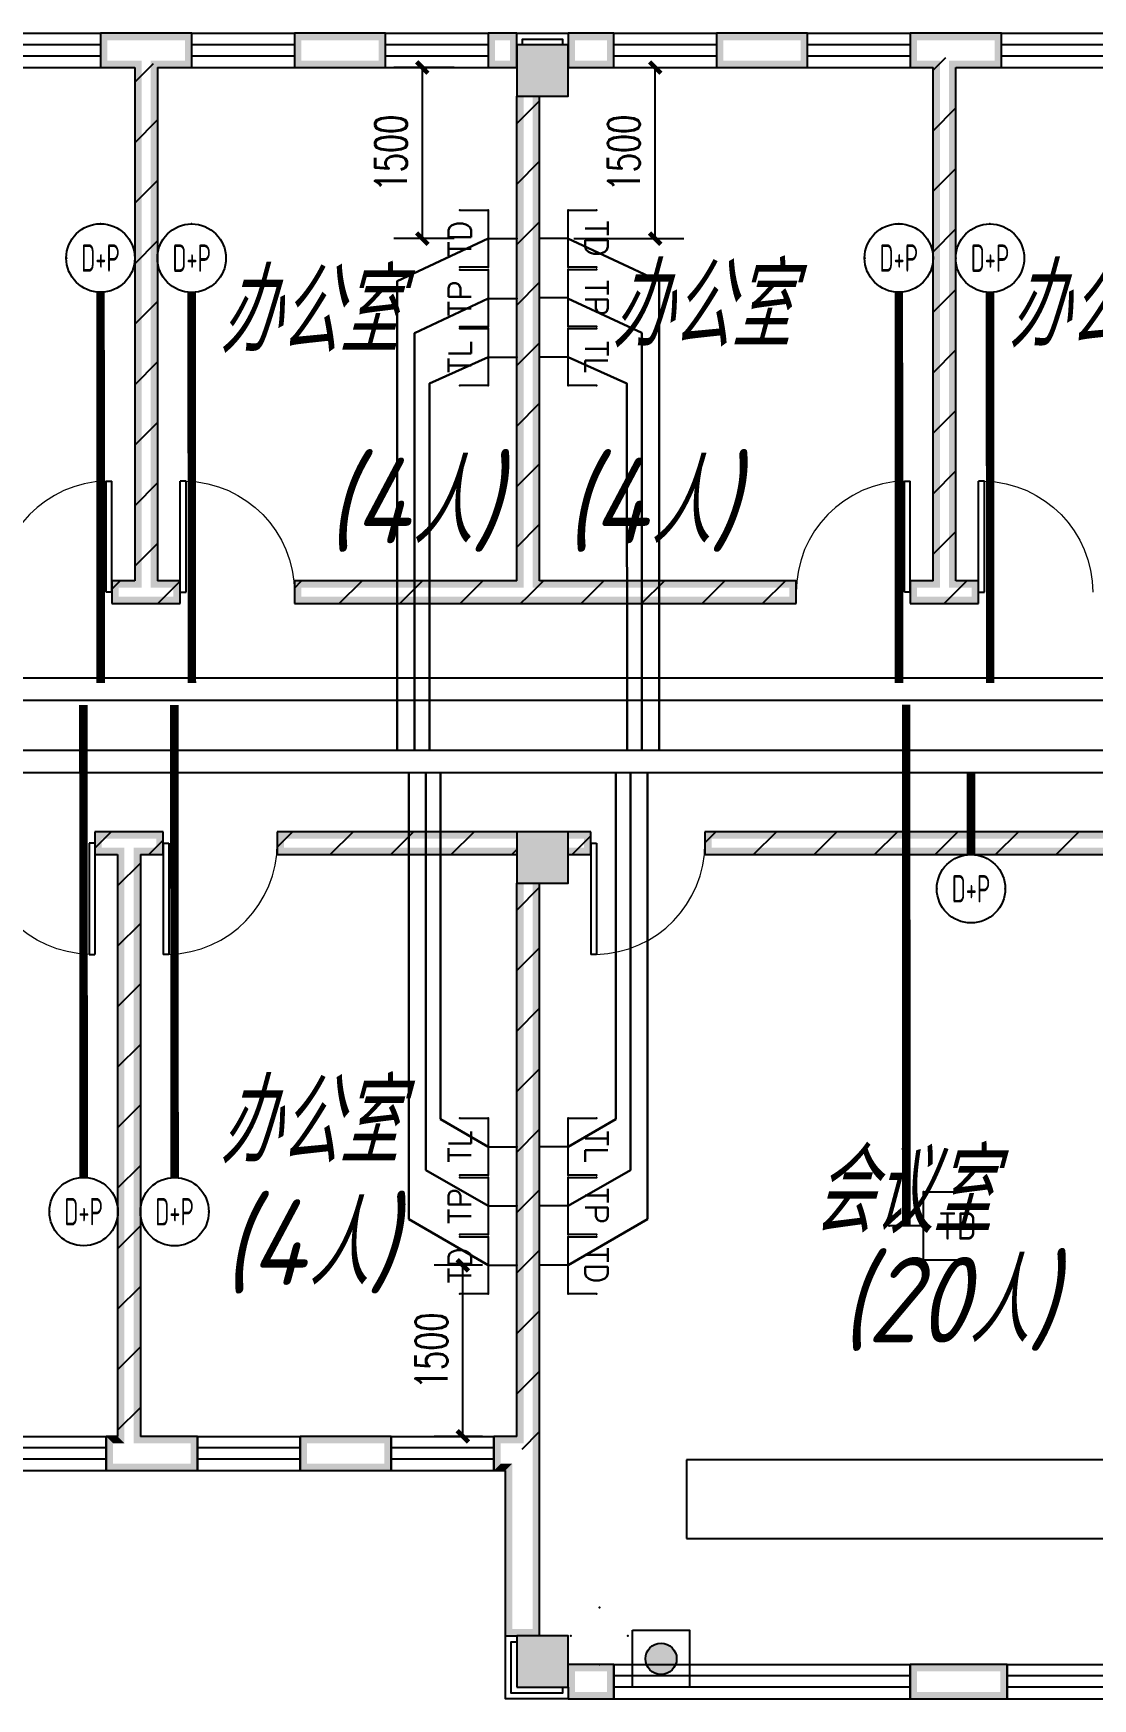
# Model space of a CAD drawing. Extents: x 1241380 to 1952554, y 1012187 to 1766051.
# Drawn here: x 1593776 to 1603065, y 1104713 to 1119313 of the extents above; entities that cross this region are included whole.
import ezdxf
from ezdxf.enums import TextEntityAlignment as Align

# ---------------------------------------------------------------- set-up
doc = ezdxf.new("R2010")
doc.units = 0
doc.linetypes.add('DASH', pattern=[0.35, 0.25, -0.1])
for name, color, linetype in [('1-建筑底图', 8, 'Continuous'), ('CABLETRAY_PDS', 4, 'Continuous'), ('DOTLN', 2, 'DASH'), ('EQUIP-插座', 3, 'Continuous'), ('EQUIP-照明', 3, 'Continuous'), ('EQUIP-通讯', 3, 'Continuous'), ('PUB_HATCH', 8, 'Continuous'), ('TEL_DIM', 3, 'Continuous'), ('WIRE-综合布线', 5, 'Continuous'), ('光纤点位', 3, 'Continuous'), ('内网桥架', 1, 'Continuous'), ('填充', 8, 'Continuous'), ('红机电话', 3, 'Continuous'), ('蓝机电话', 3, 'Continuous')]:
    doc.layers.add(name, color=color, linetype=linetype)
doc.layers.add('内网线路', color=1, linetype='Continuous', lineweight=30)
doc.layers.get('EQUIP-插座').off()
doc.styles.add('_TEL_ATTDEF', font='GBENOR', dxfattribs={"width": 0.8, "height": 3, "bigfont": 'GBCBIG'})
doc.styles.add('_TEL_DIM', font='SIMPLEX', dxfattribs={"width": 0.8, "height": 3.5, "bigfont": 'HZTXT'})
doc.styles.add('A_DIM_T3', font='SIMPLEX', dxfattribs={"width": 0.7, "bigfont": 'HZ'})
doc.styles.get("Standard").update_dxf_attribs({"font": 'gbeitc.shx', "bigfont": 'gbcbig.shx'})
doc.linetypes.add('JIEDI', pattern='A,1.25,-0.25,0.25,-0.25,0.625,["/",Standard,S=0.6,R=0,X=0,Y=-0.3],0.625,-0.25,0.25,-0.25', length=4)
doc.dimstyles.new('_TCH_ARCH&&100', dxfattribs={"dimtxt": 280, "dimasz": 100, "dimexe": 250, "dimexo": 300, "dimgap": 135, "dimtad": 1, "dimdec": 0, "dimzin": 0, "dimdsep": 46, "dimtxsty": 'A_DIM_T3', "dimblk": 'ARCHTICK', "dimcen": 0.09, "dimclrt": 7, "dimazin": 2, "dimtfac": 1, "dimtdec": 0, "dimtix": 1, "dimtmove": 2, "dimatfit": 3, "dimfxl": 100, "dimtolj": 1, "dimtzin": 0, "dimarcsym": 0})
pattern_1 = [(45, (933820.03, 485085.73), (-265.16515, 265.16515), [])]

# ---------------------------------------------------------------- blocks, each defined once
blk = doc.blocks.new('xfjyc')
at = {"layer": '填充'}
h = blk.add_hatch(color=1, dxfattribs=at)
h.dxf.hatch_style = 1
edge = h.paths.add_edge_path()
edge.add_arc((250, 250), 137, 0, 360)
blk.add_lwpolyline([(0, 500), (500, 500), (500, 0), (0, 0)], close=True)
at = {"color": 1}
blk.add_circle((250, 250), 137, dxfattribs=at)
blk = doc.blocks.new('$WINLIB2D$00000001')
at = {"color": 0}
for points in [[(-0.5, 0.5), (-0.5, -0.5)], [(-0.5, 0.5), (0.5, 0.5)], [(0.5, -0.5), (0.5, 0.5)], [(0.5, 0.1667), (-0.5, 0.1667)], [(0.5, -0.1667), (-0.5, -0.1667)], [(-0.5, -0.5), (0.5, -0.5)]]:
    blk.add_lwpolyline(points, dxfattribs=at)
blk = doc.blocks.new('$DorLib2D$00000001')
at = {"color": 0}
for p, q in [((0.45, 0.975), (0.5, 0.975)), ((0.45, 0), (0.45, 0.975)), ((0.5, 0), (0.5, 0.975)), ((0.5, 0), (0.45, 0))]:
    blk.add_line(p, q, dxfattribs=at)
at = {"color": 0, "lineweight": 13}
blk.add_arc((0.475, 0), 0.975, 91.4693, 180, dxfattribs=at)
blk = doc.blocks.new('_FZH')
blk.add_lwpolyline([(-0.5, -0.5), (0.5, -0.5), (0.5, 0.5), (-0.5, 0.5)], close=True)
at = {"layer": 'PUB_HATCH'}
blk.add_solid([(-0.5, -0.5), (0.5, -0.5), (-0.5, 0.5), (0.5, 0.5)], dxfattribs=at)
blk = doc.blocks.new('1-二层建筑底图')
at = {"layer": '1-建筑底图'}
for points in [[(1594765, 1164521), (1594365, 1164521), (1594425, 1164461), (1594765, 1164461)], [(1594365, 1164521), (1594365, 1164221), (1594425, 1164281), (1594425, 1164461)], [(1595165, 1164521), (1594765, 1164521), (1594765, 1164461), (1595105, 1164461)], [(1595165, 1164221), (1595165, 1164521), (1595105, 1164461), (1595105, 1164281)], [(1596865, 1164521), (1596065, 1164521), (1596125, 1164461), (1596805, 1164461)], [(1596065, 1164521), (1596065, 1164221), (1596125, 1164281), (1596125, 1164461)], [(1596865, 1164221), (1596865, 1164521), (1596805, 1164461), (1596805, 1164281)], [(1598015, 1164521), (1597765, 1164521), (1597825, 1164461), (1597955, 1164461)], [(1597765, 1164521), (1597765, 1164221), (1597825, 1164281), (1597825, 1164461)], [(1598015, 1164221), (1598015, 1164521), (1597955, 1164461), (1597955, 1164281)], [(1598865, 1164521), (1598465, 1164521), (1598525, 1164461), (1598805, 1164461)], [(1598465, 1164521), (1598465, 1164221), (1598525, 1164281), (1598525, 1164461)], [(1598865, 1164221), (1598865, 1164521), (1598805, 1164461), (1598805, 1164281)], [(1600565, 1164521), (1599765, 1164521), (1599825, 1164461), (1600505, 1164461)], [(1599765, 1164521), (1599765, 1164221), (1599825, 1164281), (1599825, 1164461)], [(1600565, 1164221), (1600565, 1164521), (1600505, 1164461), (1600505, 1164281)], [(1601765, 1164521), (1601465, 1164521), (1601525, 1164461), (1601765, 1164461)], [(1601465, 1164521), (1601465, 1164221), (1601525, 1164281), (1601525, 1164461)], [(1602265, 1164521), (1601765, 1164521), (1601765, 1164461), (1602205, 1164461)], [(1602265, 1164221), (1602265, 1164521), (1602205, 1164461), (1602205, 1164281)], [(1598465, 1164421), (1598015, 1164421), (1598075, 1164361), (1598405, 1164361)], [(1598015, 1164421), (1598015, 1163971), (1598075, 1164031), (1598075, 1164361)], [(1598465, 1163971), (1598465, 1164421), (1598405, 1164361), (1598405, 1164031)], [(1594365, 1164221), (1594665, 1164221), (1594725, 1164281), (1594425, 1164281)], [(1594665, 1164221), (1594665, 1159721), (1594725, 1159661), (1594725, 1164281)], [(1594865, 1164221), (1595165, 1164221), (1595105, 1164281), (1594805, 1164281)], [(1594865, 1164221), (1594865, 1159721), (1594805, 1159661), (1594805, 1164281)], [(1596065, 1164221), (1596865, 1164221), (1596805, 1164281), (1596125, 1164281)], [(1597765, 1164221), (1598015, 1164221), (1597955, 1164281), (1597825, 1164281)], [(1598075, 1163971), (1598015, 1163971), (1598015, 1164321), (1598015, 1159721), (1598075, 1159661)], [(1598465, 1164221), (1598865, 1164221), (1598805, 1164281), (1598525, 1164281)], [(1599765, 1164221), (1600565, 1164221), (1600505, 1164281), (1599825, 1164281)], [(1601465, 1164221), (1601665, 1164221), (1601725, 1164281), (1601525, 1164281)], [(1601665, 1159721), (1601665, 1164221), (1601725, 1164281), (1601725, 1159661)], [(1601865, 1164221), (1602265, 1164221), (1602205, 1164281), (1601805, 1164281)], [(1601865, 1159721), (1601865, 1164221), (1601805, 1164281), (1601805, 1159661)], [(1598015, 1163971), (1598465, 1163971), (1598405, 1164031), (1598075, 1164031)], [(1598215, 1163971), (1598155, 1163971), (1598155, 1159661), (1598215, 1159721)], [(1594665, 1159721), (1594465, 1159721), (1594525, 1159661), (1594725, 1159661)], [(1594465, 1159721), (1594465, 1159521), (1594525, 1159581), (1594525, 1159661)], [(1595065, 1159721), (1594865, 1159721), (1594805, 1159661), (1595005, 1159661)], [(1595065, 1159521), (1595065, 1159721), (1595005, 1159661), (1595005, 1159581)], [(1598015, 1159721), (1596065, 1159721), (1596125, 1159661), (1598075, 1159661)], [(1596065, 1159721), (1596065, 1159521), (1596125, 1159581), (1596125, 1159661)], [(1600465, 1159721), (1598215, 1159721), (1598155, 1159661), (1600405, 1159661)], [(1600465, 1159521), (1600465, 1159721), (1600405, 1159661), (1600405, 1159581)], [(1601665, 1159721), (1601465, 1159721), (1601525, 1159661), (1601725, 1159661)], [(1601465, 1159721), (1601465, 1159521), (1601525, 1159581), (1601525, 1159661)], [(1602065, 1159721), (1601865, 1159721), (1601805, 1159661), (1602005, 1159661)], [(1602065, 1159521), (1602065, 1159721), (1602005, 1159661), (1602005, 1159581)], [(1594465, 1159521), (1594765, 1159521), (1594765, 1159581), (1594525, 1159581)], [(1594765, 1159521), (1595065, 1159521), (1595005, 1159581), (1594765, 1159581)], [(1596065, 1159521), (1598115, 1159521), (1598115, 1159581), (1596125, 1159581)], [(1598115, 1159521), (1600465, 1159521), (1600405, 1159581), (1598115, 1159581)], [(1601465, 1159521), (1601765, 1159521), (1601765, 1159581), (1601525, 1159581)], [(1601765, 1159521), (1602065, 1159521), (1602005, 1159581), (1601765, 1159581)], [(1594615, 1157521), (1594315, 1157521), (1594375, 1157461), (1594615, 1157461)], [(1594315, 1157521), (1594315, 1157321), (1594375, 1157381), (1594375, 1157461)], [(1594915, 1157521), (1594615, 1157521), (1594615, 1157461), (1594855, 1157461)], [(1594915, 1157321), (1594915, 1157521), (1594855, 1157461), (1594855, 1157381)], [(1598015, 1157461), (1598015, 1157521), (1595915, 1157521), (1595975, 1157461)], [(1595915, 1157521), (1595915, 1157321), (1595975, 1157381), (1595975, 1157461)], [(1598465, 1157521), (1598015, 1157521), (1598075, 1157461), (1598405, 1157461)], [(1598015, 1157521), (1598015, 1157071), (1598075, 1157131), (1598075, 1157461)], [(1598465, 1157071), (1598465, 1157521), (1598405, 1157461), (1598405, 1157131)], [(1598465, 1157521), (1598465, 1157461), (1598605, 1157461), (1598665, 1157521)], [(1598665, 1157321), (1598665, 1157521), (1598605, 1157461), (1598605, 1157381)], [(1603840, 1157521), (1599665, 1157521), (1599725, 1157461), (1603780, 1157461)], [(1599665, 1157521), (1599665, 1157321), (1599725, 1157381), (1599725, 1157461)], [(1594315, 1157321), (1594515, 1157321), (1594575, 1157381), (1594375, 1157381)], [(1594515, 1157321), (1594515, 1152221), (1594575, 1152161), (1594575, 1157381)], [(1594715, 1157321), (1594715, 1152221), (1594655, 1152161), (1594655, 1157381)], [(1594715, 1157321), (1594915, 1157321), (1594855, 1157381), (1594655, 1157381)], [(1598015, 1157321), (1598015, 1157381), (1595975, 1157381), (1595915, 1157321)], [(1598465, 1157381), (1598465, 1157321), (1598665, 1157321), (1598605, 1157381)], [(1599665, 1157321), (1603840, 1157321), (1603780, 1157381), (1599725, 1157381)], [(1598015, 1157071), (1598465, 1157071), (1598405, 1157131), (1598075, 1157131)], [(1598075, 1157071), (1598015, 1157071), (1598015, 1152221), (1598075, 1152161)], [(1598215, 1157071), (1598155, 1157071), (1598155, 1152021), (1598215, 1152021)], [(1594515, 1152221), (1594415, 1152221), (1594475, 1152161), (1594575, 1152161)], [(1594415, 1152221), (1594415, 1151921), (1594475, 1151981), (1594475, 1152161)], [(1595215, 1152221), (1594715, 1152221), (1594655, 1152161), (1595155, 1152161)], [(1595215, 1151921), (1595215, 1152221), (1595155, 1152161), (1595155, 1151981)], [(1596915, 1152221), (1596115, 1152221), (1596175, 1152161), (1596855, 1152161)], [(1596115, 1152221), (1596115, 1151921), (1596175, 1151981), (1596175, 1152161)], [(1596915, 1151921), (1596915, 1152221), (1596855, 1152161), (1596855, 1151981)], [(1598015, 1152221), (1597815, 1152221), (1597875, 1152161), (1598075, 1152161)], [(1597815, 1152221), (1597815, 1151921), (1597875, 1151981), (1597875, 1152161)], [(1594415, 1151921), (1594615, 1151921), (1594615, 1151981), (1594475, 1151981)], [(1594615, 1151921), (1595215, 1151921), (1595155, 1151981), (1594615, 1151981)], [(1596115, 1151921), (1596915, 1151921), (1596855, 1151981), (1596175, 1151981)], [(1597815, 1151921), (1597915, 1151921), (1597975, 1151981), (1597875, 1151981)], [(1597915, 1150471), (1597975, 1150471), (1597975, 1151981), (1597915, 1151921)], [(1598215, 1150471), (1598215, 1152021), (1598155, 1152021), (1598155, 1150471)], [(1597915, 1150471), (1598215, 1150471), (1598215, 1150531), (1597915, 1150531)], [(1598465, 1150471), (1598015, 1150471), (1598075, 1150411), (1598405, 1150411)], [(1598015, 1150471), (1598015, 1150021), (1598075, 1150081), (1598075, 1150411)], [(1598465, 1150021), (1598465, 1150471), (1598405, 1150411), (1598405, 1150081)], [(1598865, 1150221), (1598465, 1150221), (1598525, 1150161), (1598805, 1150161)], [(1598465, 1150221), (1598465, 1149921), (1598525, 1149981), (1598525, 1150161)], [(1598865, 1149921), (1598865, 1150221), (1598805, 1150161), (1598805, 1149981)], [(1602315, 1150221), (1601465, 1150221), (1601525, 1150161), (1602255, 1150161)], [(1601465, 1150221), (1601465, 1149921), (1601525, 1149981), (1601525, 1150161)], [(1602315, 1149921), (1602315, 1150221), (1602255, 1150161), (1602255, 1149981)], [(1598015, 1150021), (1598465, 1150021), (1598405, 1150081), (1598075, 1150081)], [(1598465, 1149921), (1598865, 1149921), (1598805, 1149981), (1598525, 1149981)], [(1601465, 1149921), (1602315, 1149921), (1602255, 1149981), (1601525, 1149981)]]:
    blk.add_hatch(color=256, dxfattribs=at).paths.add_polyline_path(points)
h = blk.add_hatch(dxfattribs=at)
h.set_pattern_fill('普通砖', color=256, scale=150, style=0)
h.set_pattern_definition(pattern_1)
h.paths.add_polyline_path([(1594765, 1164321), (1594665, 1164221), (1594665, 1159721), (1594725, 1159661), (1594765, 1159654), (1594805, 1159661), (1594865, 1159721), (1594865, 1164221)])
h = blk.add_hatch(dxfattribs=at)
h.set_pattern_fill('普通砖', color=256, scale=150, style=0)
h.set_pattern_definition(pattern_1)
h.paths.add_polyline_path([(1598215, 1163971), (1598015, 1163971), (1598015, 1164321), (1598015, 1159721), (1598075, 1159661), (1598115, 1159654), (1598155, 1159661), (1598215, 1159721)])
h = blk.add_hatch(dxfattribs=at)
h.set_pattern_fill('普通砖', color=256, scale=150, style=0)
h.set_pattern_definition(pattern_1)
h.paths.add_polyline_path([(1601765, 1159654), (1601805, 1159661), (1601865, 1159721), (1601865, 1164221), (1601765, 1164321), (1601665, 1164221), (1601665, 1159721), (1601725, 1159661)])
h = blk.add_hatch(dxfattribs=at)
h.set_pattern_fill('普通砖', color=256, scale=150, style=0)
h.set_pattern_definition(pattern_1)
h.paths.add_polyline_path([(1594725, 1159661), (1594665, 1159721), (1594465, 1159721), (1594465, 1159521), (1594765, 1159521), (1594765, 1159654)])
h = blk.add_hatch(dxfattribs=at)
h.set_pattern_fill('普通砖', color=256, scale=150, style=0)
h.set_pattern_definition(pattern_1)
h.paths.add_polyline_path([(1594765, 1159654), (1594765, 1159521), (1595065, 1159521), (1595065, 1159721), (1594865, 1159721), (1594805, 1159661)])
h = blk.add_hatch(dxfattribs=at)
h.set_pattern_fill('普通砖', color=256, scale=150, style=0)
h.set_pattern_definition(pattern_1)
h.paths.add_polyline_path([(1598075, 1159661), (1598015, 1159721), (1596065, 1159721), (1596065, 1159521), (1598115, 1159521), (1598115, 1159654)])
h = blk.add_hatch(dxfattribs=at)
h.set_pattern_fill('普通砖', color=256, scale=150, style=0)
h.set_pattern_definition(pattern_1)
h.paths.add_polyline_path([(1598115, 1159654), (1598115, 1159521), (1600465, 1159521), (1600465, 1159721), (1598215, 1159721), (1598155, 1159661)])
h = blk.add_hatch(dxfattribs=at)
h.set_pattern_fill('普通砖', color=256, scale=150, style=0)
h.set_pattern_definition(pattern_1)
h.paths.add_polyline_path([(1601725, 1159661), (1601665, 1159721), (1601465, 1159721), (1601465, 1159521), (1601765, 1159521), (1601765, 1159654)])
h = blk.add_hatch(dxfattribs=at)
h.set_pattern_fill('普通砖', color=256, scale=150, style=0)
h.set_pattern_definition(pattern_1)
h.paths.add_polyline_path([(1601765, 1159654), (1601765, 1159521), (1602065, 1159521), (1602065, 1159721), (1601865, 1159721), (1601805, 1159661)])
h = blk.add_hatch(dxfattribs=at)
h.set_pattern_fill('普通砖', color=256, scale=150, style=0)
h.set_pattern_definition(pattern_1)
h.paths.add_polyline_path([(1594615, 1157388), (1594615, 1157521), (1594315, 1157521), (1594315, 1157321), (1594515, 1157321), (1594575, 1157381)])
h = blk.add_hatch(dxfattribs=at)
h.set_pattern_fill('普通砖', color=256, scale=150, style=0)
h.set_pattern_definition(pattern_1)
h.paths.add_polyline_path([(1594655, 1157381), (1594715, 1157321), (1594915, 1157321), (1594915, 1157521), (1594615, 1157521), (1594615, 1157388)])
h = blk.add_hatch(dxfattribs=at)
h.set_pattern_fill('普通砖', color=256, scale=150, style=0)
h.set_pattern_definition(pattern_1)
h.paths.add_polyline_path([(1598015, 1157321), (1598015, 1157521), (1595915, 1157521), (1595915, 1157321)])
h = blk.add_hatch(dxfattribs=at)
h.set_pattern_fill('普通砖', color=256, scale=150, style=0)
h.set_pattern_definition(pattern_1)
h.paths.add_polyline_path([(1598465, 1157521), (1598465, 1157321), (1598665, 1157321), (1598665, 1157521)])
h = blk.add_hatch(dxfattribs=at)
h.set_pattern_fill('普通砖', color=256, scale=150, style=0)
h.set_pattern_definition(pattern_1)
h.paths.add_polyline_path([(1603840, 1157521), (1599665, 1157521), (1599665, 1157321), (1603840, 1157321)])
h = blk.add_hatch(dxfattribs=at)
h.set_pattern_fill('普通砖', color=256, scale=150, style=0)
h.set_pattern_definition(pattern_1)
h.paths.add_polyline_path([(1594615, 1157388), (1594575, 1157381), (1594515, 1157321), (1594515, 1152221), (1594615, 1152121), (1594715, 1152221), (1594715, 1157321), (1594655, 1157381)])
h = blk.add_hatch(dxfattribs=at)
h.set_pattern_fill('普通砖', color=256, scale=150, style=0)
h.set_pattern_definition(pattern_1)
h.paths.add_polyline_path([(1598215, 1157071), (1598015, 1157071), (1598015, 1152221), (1598075, 1152161), (1598048, 1152054), (1598155, 1152021), (1598215, 1152021)])
for p, q in [((1594765, 1164521), (1594365, 1164521)), ((1594365, 1164521), (1594365, 1164221)), ((1595165, 1164521), (1594765, 1164521)), ((1595165, 1164221), (1595165, 1164521)), ((1596865, 1164521), (1596065, 1164521)), ((1596065, 1164521), (1596065, 1164221)), ((1596865, 1164221), (1596865, 1164521)), ((1598015, 1164521), (1597765, 1164521)), ((1597765, 1164521), (1597765, 1164221)), ((1598015, 1164221), (1598015, 1164521)), ((1598865, 1164521), (1598465, 1164521)), ((1598465, 1164521), (1598465, 1164221)), ((1598865, 1164221), (1598865, 1164521)), ((1600565, 1164521), (1599765, 1164521)), ((1599765, 1164521), (1599765, 1164221)), ((1600565, 1164221), (1600565, 1164521)), ((1601765, 1164521), (1601465, 1164521)), ((1601465, 1164521), (1601465, 1164221)), ((1602265, 1164521), (1601765, 1164521)), ((1602265, 1164221), (1602265, 1164521)), ((1594365, 1164221), (1594665, 1164221)), ((1594665, 1164221), (1594665, 1159721)), ((1594865, 1164221), (1595165, 1164221)), ((1594865, 1164221), (1594865, 1159721)), ((1596065, 1164221), (1596865, 1164221)), ((1597765, 1164221), (1598015, 1164221)), ((1598465, 1164221), (1598865, 1164221)), ((1599765, 1164221), (1600565, 1164221)), ((1601465, 1164221), (1601665, 1164221)), ((1601665, 1159721), (1601665, 1164221)), ((1601865, 1164221), (1602265, 1164221)), ((1601865, 1159721), (1601865, 1164221)), ((1598015, 1159721), (1598015, 1163971)), ((1598215, 1159721), (1598215, 1163971)), ((1594665, 1159721), (1594465, 1159721)), ((1594465, 1159721), (1594465, 1159521)), ((1595065, 1159721), (1594865, 1159721)), ((1595065, 1159521), (1595065, 1159721)), ((1598015, 1159721), (1596065, 1159721)), ((1596065, 1159721), (1596065, 1159521)), ((1600465, 1159721), (1598215, 1159721)), ((1600465, 1159521), (1600465, 1159721)), ((1601665, 1159721), (1601465, 1159721)), ((1601465, 1159721), (1601465, 1159521)), ((1602065, 1159721), (1601865, 1159721)), ((1602065, 1159521), (1602065, 1159721)), ((1594465, 1159521), (1594765, 1159521)), ((1594765, 1159521), (1595065, 1159521)), ((1596065, 1159521), (1598115, 1159521)), ((1598115, 1159521), (1600465, 1159521)), ((1601465, 1159521), (1601765, 1159521)), ((1601765, 1159521), (1602065, 1159521)), ((1594615, 1157521), (1594315, 1157521)), ((1594315, 1157521), (1594315, 1157321)), ((1594915, 1157521), (1594615, 1157521)), ((1594915, 1157321), (1594915, 1157521)), ((1598015, 1157521), (1595915, 1157521)), ((1595915, 1157521), (1595915, 1157321)), ((1598665, 1157521), (1598465, 1157521)), ((1598665, 1157321), (1598665, 1157521)), ((1603840, 1157521), (1599665, 1157521)), ((1599665, 1157521), (1599665, 1157321)), ((1594315, 1157321), (1594515, 1157321)), ((1594515, 1157321), (1594515, 1152221)), ((1594715, 1157321), (1594715, 1152221)), ((1594715, 1157321), (1594915, 1157321)), ((1595915, 1157321), (1598015, 1157321)), ((1598465, 1157321), (1598665, 1157321)), ((1599665, 1157321), (1603840, 1157321)), ((1598015, 1152221), (1598015, 1157071)), ((1598215, 1152021), (1598215, 1157071)), ((1594515, 1152221), (1594415, 1152221)), ((1594415, 1152221), (1594415, 1151921)), ((1595215, 1152221), (1594715, 1152221)), ((1595215, 1151921), (1595215, 1152221)), ((1596915, 1152221), (1596115, 1152221)), ((1596115, 1152221), (1596115, 1151921)), ((1596915, 1151921), (1596915, 1152221)), ((1598015, 1152221), (1597815, 1152221)), ((1597815, 1152221), (1597815, 1151921)), ((1598215, 1150471), (1598215, 1152021)), ((1594415, 1151921), (1594615, 1151921)), ((1594615, 1151921), (1595215, 1151921)), ((1596115, 1151921), (1596915, 1151921)), ((1597815, 1151921), (1597915, 1151921)), ((1597915, 1150471), (1597915, 1151921)), ((1597915, 1150471), (1598015, 1150471)), ((1598865, 1150221), (1598465, 1150221)), ((1598865, 1149921), (1598865, 1150221)), ((1602315, 1150221), (1601465, 1150221)), ((1601465, 1150221), (1601465, 1149921)), ((1602315, 1149921), (1602315, 1150221)), ((1598465, 1150021), (1598465, 1149921)), ((1598465, 1149921), (1598865, 1149921)), ((1601465, 1149921), (1602315, 1149921))]:
    blk.add_line(p, q, dxfattribs=at)
for points in [[(1598015, 1164421), (1598015, 1164521), (1598465, 1164521), (1598465, 1164421)], [(1598065, 1164421), (1598065, 1164471), (1598415, 1164471), (1598415, 1164421)], [(1598465, 1150021), (1598465, 1149921), (1597915, 1149921), (1597915, 1150471), (1598015, 1150471)], [(1598415, 1150021), (1598415, 1149971), (1597965, 1149971), (1597965, 1150421), (1598015, 1150421)]]:
    blk.add_lwpolyline(points, dxfattribs=at)
for name, p, xscale, yscale, zscale, rotation in [('$WINLIB2D$00000001', (1593915, 1164371), 900, -300, 900, 359.9999999999511), ('$WINLIB2D$00000001', (1595615, 1164371), 900, -300, 900, 359.9999999999507), ('$WINLIB2D$00000001', (1597315, 1164371), 900, -300, 900, 359.9999999999507), ('$WINLIB2D$00000001', (1599315, 1164371), 900, -300, 900, 359.9999999999293), ('$WINLIB2D$00000001', (1601015, 1164371), 900, -300, 900, 359.9999999999293), ('$WINLIB2D$00000001', (1602715, 1164371), 900, -300, 900, 359.9999999999308), ('_FZH', (1598240, 1164196), 449.9999995710095, 449.987881777226, 449.987881777226, 359.9999999772178), ('$DorLib2D$00000001', (1600965, 1159621), 1000, 1000, 1000, 359.9999999999982), ('_FZH', (1598240, 1157296), 449.9999995146645, 449.9999995146645, 449.9999995146645, 359.9999999772178), ('$DorLib2D$00000001', (1593815, 1157421), -1000, 1000, -1000, 180), ('$DorLib2D$00000001', (1595415, 1157421), 1000, 1000, 1000, 180), ('$DorLib2D$00000001', (1599165, 1157421), 1000, 1000, 1000, 180), ('_FZH', (1598240, 1150246), 449.9999995146645, 450.0121182731818, 450.0121182731818, 359.9999999772178), ('$WINLIB2D$00000001', (1600165, 1150071), -2600, -300, -2600, 179.9999999997596), ('$WINLIB2D$00000001', (1602765, 1150071), -900, -300, -900, 179.9999999997596)]:
    blk.add_blockref(name, p, dxfattribs=dict(at, xscale=xscale, yscale=yscale, zscale=zscale, rotation=rotation))
for name, p, xscale, yscale, zscale in [('$DorLib2D$00000001', (1593965, 1159621), 1000, 1000, 1000), ('$DorLib2D$00000001', (1595565, 1159621), -1000, 1000, -1000), ('$DorLib2D$00000001', (1602565, 1159621), -1000, 1000, -1000), ('$WINLIB2D$00000001', (1593965, 1152071), 900, 300, 900), ('$WINLIB2D$00000001', (1595665, 1152071), 900, 300, 900), ('$WINLIB2D$00000001', (1597365, 1152071), 900, 300, 900)]:
    blk.add_blockref(name, p, dxfattribs=dict(at, xscale=xscale, yscale=yscale, zscale=zscale))
blk.add_blockref('xfjyc', (1599030, 1150021), dxfattribs=at)
for s, height, p in [('办公室', 723.4, (1595405, 1161722)), ('办公室', 723.4, (1598843, 1161769)), ('办公室', 723.4, (1602321, 1161769)), ('(4', 750, (1596344, 1160049)), (')', 750, (1597621, 1160049)), ('(4', 750, (1598434, 1160049)), (')', 750, (1599710, 1160049)), ('人', 723, (1597094, 1160049)), ('人', 723, (1599184, 1160049)), ('办公室', 723.4, (1595405, 1154617)), ('会议室', 723.4, (1600610, 1154006)), ('(4', 750, (1595434, 1153547)), ('人', 723, (1596184, 1153547)), (')', 750, (1596710, 1153547)), ('(20', 750, (1600849, 1153044)), ('人', 723, (1601974, 1153044)), (')', 750, (1602500, 1153044))]:
    blk.add_text(s, height=height, dxfattribs=at).set_placement(p)
blk = doc.blocks.new('$equip_U$00000080(win7-PC-wzy)')
blk.add_circle((0, 0.5), 0.5)
for p in [(0, 0.999), (-0.5, 0.5), (0.5, 0.5)]:
    blk.add_point(p)
at = {"color": 7, "style": '_TEL_DIM', "width": 0.7}
blk.add_attdef('$TEXT$', text='', height=0.4, dxfattribs=at).set_placement((0, 0.5), align=Align.MIDDLE_CENTER)
at = {"color": 7, "style": '_TEL_DIM', "flags": 1}
for tag in ['A', 'REMARK']:
    blk.add_attdef(tag, text='', height=0.00002, dxfattribs=at).set_placement((0, 0), align=Align.MIDDLE_CENTER)
blk = doc.blocks.new('$equip$00002670')
for p, q in [((-0.5, 0.499), (-0.5, 0.999)), ((0.5, 0.999), (0.5, 0.499)), ((0.5, 0.499), (-0.5, 0.499)), ((0, 0.5), (0, 0))]:
    blk.add_line(p, q)
for p in [(-0.5, 0.999), (0.5, 0.999), (-0.5, 0.499), (0.5, 0.499), (0, 0)]:
    blk.add_point(p)
at = {"color": 7, "style": '_TEL_DIM'}
blk.add_attdef('$TEXT$', text='', height=0.4, dxfattribs=at).set_placement((0, 0.999), align=Align.MIDDLE_CENTER)
at = {"color": 7, "style": '_TEL_DIM', "flags": 1}
blk.add_attdef('A', text='', height=0.000025, dxfattribs=at).set_placement((0, 0), align=Align.MIDDLE_CENTER)
blk = doc.blocks.new('$equip$00001239')
for p, q in [((-0.5, 1.05), (-0.5, 1)), ((0.5, 1), (-0.5, 1)), ((0.5, 1.05), (0.5, 1)), ((0.5, 0.5), (-0.5, 0.5)), ((0, 0.5), (0, 0))]:
    blk.add_line(p, q)
blk.add_arc((0, 1), 0.5, 180, 0)
for points in [[(0, 0.75), (-0.433, 0.75), (0, 1), (-0.5, 1)], [(0, 0.567), (-0.25, 0.567), (0, 0.75), (-0.433, 0.75)], [(0, 0.5), (0, 0.5), (0, 0.567), (-0.25, 0.567)]]:
    blk.add_solid(points)
at = {"layer": 'EQUIP-照明'}
for p in [(0, 1), (-0.5, 0.5), (0.5, 0.5), (0, 0)]:
    blk.add_point(p, dxfattribs=at)
at = {"layer": 'EQUIP-照明', "flags": 9}
blk.add_attdef('A', (0, 0), '', height=0.00002, dxfattribs=at)
blk = doc.blocks.new('$equip$00001867')
for p, q in [((-0.5, 0.499), (-0.5, 0.999)), ((0.5, 0.999), (0.5, 0.499)), ((0.5, 0.499), (-0.5, 0.499)), ((0, 0.5), (0, 0))]:
    blk.add_line(p, q)
for p in [(-0.5, 0.999), (0.5, 0.999), (-0.5, 0.499), (0.5, 0.499), (0, 0)]:
    blk.add_point(p)
at = {"color": 7, "style": '_TEL_DIM'}
blk.add_attdef('$TEXT$', text='', height=0.4, dxfattribs=at).set_placement((0, 0.999), align=Align.MIDDLE_CENTER)
at = {"color": 7, "style": '_TEL_DIM', "flags": 1}
blk.add_attdef('A', text='', height=0.00002, dxfattribs=at).set_placement((0, 0), align=Align.MIDDLE_CENTER)
blk = doc.blocks.new('_ArchTick')
at = {"color": 0, "linetype": 'ByBlock', "const_width": 0.4}
blk.add_lwpolyline([(-0.5, -0.5), (0.5, 0.5)], dxfattribs=at)
blk = doc.blocks.new('*D379')
at = {"layer": 'Defpoints', "color": 0}
for p in [(1597542, 1108513), (1598015, 1108513), (1598015, 1107013)]:
    blk.add_point(p, dxfattribs=at)
at = {"layer": 'TEL_DIM', "color": 0, "lineweight": -2, "transparency": 16777216}
for p, q in [((1597715, 1108513), (1597292, 1108513)), ((1597542, 1107013), (1597542, 1108513)), ((1597715, 1107013), (1597292, 1107013))]:
    blk.add_line(p, q, dxfattribs=at)
at = {"layer": 'TEL_DIM', "color": 0, "lineweight": -2, "transparency": 16777216, "xscale": 100, "yscale": 100, "zscale": 100}
for p, rotation in [((1597542, 1108513), 90), ((1597542, 1107013), 270)]:
    blk.add_blockref('_ArchTick', p, dxfattribs=dict(at, rotation=rotation))
at = {"layer": 'TEL_DIM', "color": 7, "transparency": 16777216, "insert": (1597267, 1107763), "char_height": 280, "attachment_point": 5, "rotation": 90, "style": 'A_DIM_T3'}
blk.add_mtext('\\A1;1500', dxfattribs=at)
blk = doc.blocks.new('*D422')
at = {"layer": 'Defpoints', "color": 0}
for p in [(1598215, 1119013), (1599229, 1119013), (1598215, 1117513)]:
    blk.add_point(p, dxfattribs=at)
at = {"layer": 'TEL_DIM', "color": 0, "lineweight": -2, "transparency": 16777216}
for p, q in [((1598515, 1119013), (1599479, 1119013)), ((1599229, 1117513), (1599229, 1119013)), ((1598515, 1117513), (1599479, 1117513))]:
    blk.add_line(p, q, dxfattribs=at)
at = {"layer": 'TEL_DIM', "color": 0, "lineweight": -2, "transparency": 16777216, "xscale": 100, "yscale": 100, "zscale": 100}
for p, rotation in [((1599229, 1119013), 90), ((1599229, 1117513), 270)]:
    blk.add_blockref('_ArchTick', p, dxfattribs=dict(at, rotation=rotation))
at = {"layer": 'TEL_DIM', "color": 7, "transparency": 16777216, "insert": (1598954, 1118263), "char_height": 280, "attachment_point": 5, "rotation": 90, "style": 'A_DIM_T3'}
blk.add_mtext('\\A1;1500', dxfattribs=at)
blk = doc.blocks.new('*D423')
at = {"layer": 'Defpoints', "color": 0}
for p in [(1597187, 1119013), (1597765, 1119013), (1597765, 1117513)]:
    blk.add_point(p, dxfattribs=at)
at = {"layer": 'TEL_DIM', "color": 0, "lineweight": -2, "transparency": 16777216}
for p, q in [((1597465, 1119013), (1596937, 1119013)), ((1597187, 1117513), (1597187, 1119013)), ((1597465, 1117513), (1596937, 1117513))]:
    blk.add_line(p, q, dxfattribs=at)
at = {"layer": 'TEL_DIM', "color": 0, "lineweight": -2, "transparency": 16777216, "xscale": 100, "yscale": 100, "zscale": 100}
for p, rotation in [((1597187, 1119013), 90), ((1597187, 1117513), 270)]:
    blk.add_blockref('_ArchTick', p, dxfattribs=dict(at, rotation=rotation))
at = {"layer": 'TEL_DIM', "color": 7, "transparency": 16777216, "insert": (1596912, 1118263), "char_height": 280, "attachment_point": 5, "rotation": 90, "style": 'A_DIM_T3'}
blk.add_mtext('\\A1;1500', dxfattribs=at)

msp = doc.modelspace()

# ---------------------------------------------------------------- linework, layer by layer
at = {"layer": 'CABLETRAY_PDS'}
for p, q in [((1571835, 1113663.3), (1627405, 1113663.3)), ((1627405, 1113463.3), (1571835, 1113463.3))]:
    msp.add_line(p, q, dxfattribs=at)
at = {"layer": 'DOTLN', "linetype": 'DASH'}
msp.add_lwpolyline([(1599503.6, 1106118.5), (1604226.1, 1106118.5), (1604226.1, 1106808.7), (1599503.6, 1106808.7)], close=True, dxfattribs=at)
at = {"layer": 'WIRE-综合布线', "linetype": 'Continuous', "const_width": 75}
for points in [[(1594367, 1113616.9), (1594365.3, 1117043.6)], [(1595166.4, 1113617.3), (1595164.7, 1117042.3)], [(1601367, 1113616.9), (1601365.3, 1117043.6)], [(1602166.4, 1113617.3), (1602164.7, 1117042.3)], [(1594215.2, 1113423.6), (1594217.3, 1109282.7)], [(1595012.6, 1113424), (1595014.7, 1109281.7)], [(1601429, 1113427.2), (1601431.2, 1108857.7)], [(1601997.7, 1112828.7), (1601998.1, 1112113.3)]]:
    msp.add_lwpolyline(points, dxfattribs=at)
at = {"layer": '内网桥架'}
for p, q in [((1584048.7, 1113028.7), (1635420.8, 1113028.7)), ((1635420.8, 1112828.7), (1584048.7, 1112828.7))]:
    msp.add_line(p, q, dxfattribs=at)
at = {"layer": '内网线路'}
for points in [[(1597765.5, 1117513.3), (1596965.4, 1117139.1), (1596965.4, 1113028.6)], [(1598464, 1117513.3), (1599264.3, 1117139.5), (1599264.3, 1113028.7)], [(1597765.5, 1116989.6), (1597118.4, 1116685.7), (1597118.4, 1113028.6)], [(1598464.2, 1116989.6), (1599111.5, 1116686), (1599111.5, 1113028.7)], [(1597765.5, 1116475), (1597249.5, 1116242.8), (1597249.5, 1113028.6)], [(1598464.5, 1116475), (1598980.6, 1116243), (1598982.1, 1113026.5)], [(1597765.5, 1108513.3), (1597068.9, 1108917.6), (1597068.9, 1112828.7)], [(1597765.5, 1109033.3), (1597216.6, 1109347.5), (1597216.6, 1112828.7)], [(1597765.5, 1109551.6), (1597347.6, 1109794.6), (1597347.6, 1112828.7)], [(1598464.5, 1109551.6), (1598882.4, 1109794.6), (1598882.4, 1112828.7)], [(1598464.5, 1109033.3), (1599013.4, 1109347.5), (1599013.4, 1112828.7)], [(1598464.5, 1108513.3), (1599161, 1108917.6), (1599161, 1112828.7)]]:
    msp.add_lwpolyline(points, dxfattribs=at)

# ---------------------------------------------------------------- block references
at = {"layer": '1-建筑底图', "linetype": 'JIEDI'}
msp.add_blockref('1-二层建筑底图', (0, -45207.9), dxfattribs=at)
at = {"layer": 'EQUIP-插座', "xscale": 500, "yscale": 500, "zscale": 500}
msp.add_blockref('$equip$00001239', (1598740, 1105013.3), dxfattribs=at)
at = {"layer": 'EQUIP-通讯', "linetype": 'JIEDI'}
ref = msp.add_blockref('$equip_U$00000080(win7-PC-wzy)', (1594665, 1117343.3), dxfattribs=dict(at, xscale=600, yscale=600, zscale=600, rotation=90))
ref.add_attrib('$TEXT$', 'D+P', dxfattribs={"layer": '0', "color": 7, "height": 240, "style": '_TEL_ATTDEF', "width": 0.7}).set_placement((1594365.3, 1117343.3), align=Align.MIDDLE_CENTER)
ref = msp.add_blockref('$equip_U$00000080(win7-PC-wzy)', (1595464.4, 1117342), dxfattribs=dict(at, xscale=600, yscale=600, zscale=600, rotation=90))
ref.add_attrib('$TEXT$', 'D+P', dxfattribs={"layer": '0', "color": 7, "height": 240, "style": '_TEL_ATTDEF', "width": 0.7}).set_placement((1595164.7, 1117342), align=Align.MIDDLE_CENTER)
ref = msp.add_blockref('$equip_U$00000080(win7-PC-wzy)', (1601665, 1117343.3), dxfattribs=dict(at, xscale=600, yscale=600, zscale=600, rotation=90))
ref.add_attrib('$TEXT$', 'D+P', dxfattribs={"layer": '0', "color": 7, "height": 240, "style": '_TEL_ATTDEF', "width": 0.7}).set_placement((1601365.3, 1117343.3), align=Align.MIDDLE_CENTER)
ref = msp.add_blockref('$equip_U$00000080(win7-PC-wzy)', (1602464.4, 1117342), dxfattribs=dict(at, xscale=600, yscale=600, zscale=600, rotation=90))
ref.add_attrib('$TEXT$', 'D+P', dxfattribs={"layer": '0', "color": 7, "height": 240, "style": '_TEL_ATTDEF', "width": 0.7}).set_placement((1602164.7, 1117342), align=Align.MIDDLE_CENTER)
ref = msp.add_blockref('$equip_U$00000080(win7-PC-wzy)', (1601998.1, 1111513.9), dxfattribs=dict(at, xscale=600, yscale=600, zscale=600))
ref.add_attrib('$TEXT$', 'D+P', dxfattribs={"layer": '0', "color": 7, "height": 240, "style": '_TEL_ATTDEF', "width": 0.7}).set_placement((1601998.1, 1111813.6), align=Align.MIDDLE_CENTER)
ref = msp.add_blockref('$equip_U$00000080(win7-PC-wzy)', (1594217.3, 1108683.3), dxfattribs=dict(at, xscale=600, yscale=600, zscale=600))
ref.add_attrib('$TEXT$', 'D+P', dxfattribs={"layer": '0', "color": 7, "height": 240, "style": '_TEL_ATTDEF', "width": 0.7}).set_placement((1594217.3, 1108983), align=Align.MIDDLE_CENTER)
ref = msp.add_blockref('$equip_U$00000080(win7-PC-wzy)', (1595014.7, 1108682.3), dxfattribs=dict(at, xscale=600, yscale=600, zscale=600))
ref.add_attrib('$TEXT$', 'D+P', dxfattribs={"layer": '0', "color": 7, "height": 240, "style": '_TEL_ATTDEF', "width": 0.7}).set_placement((1595014.7, 1108982), align=Align.MIDDLE_CENTER)
ref = msp.add_blockref('$equip$00002670', (1601281.4, 1108857.7), dxfattribs=dict(at, xscale=600, yscale=600, zscale=600, rotation=270))
ref.add_attrib('$TEXT$', 'TD', dxfattribs={"layer": '0', "color": 7, "height": 240, "style": '_TEL_ATTDEF'}).set_placement((1601880.8, 1108857.7), align=Align.MIDDLE_CENTER)
at = {"layer": '光纤点位', "xscale": 500, "yscale": 500, "zscale": 500}
for p, rotation in [((1598015, 1117513.3), 90), ((1598215, 1117513.3), 270), ((1598015, 1108513.3), 90), ((1598215, 1108513.3), 270)]:
    msp.add_blockref('$equip$00002670', p, dxfattribs=dict(at, rotation=rotation)).add_auto_attribs({'$TEXT$': 'TD'})
at = {"layer": '红机电话', "xscale": 500, "yscale": 500, "zscale": 500}
for p, rotation in [((1598015, 1116989.6), 90), ((1598215, 1116993.3), 270), ((1598015, 1109033.3), 90), ((1598215, 1109033.3), 270)]:
    msp.add_blockref('$equip$00001867', p, dxfattribs=dict(at, rotation=rotation)).add_auto_attribs({'$TEXT$': 'TP'})
at = {"layer": '蓝机电话', "xscale": 500, "yscale": 500, "zscale": 500}
for p, rotation in [((1598015, 1116475), 90), ((1598215, 1116475), 270), ((1598015, 1109551.6), 90), ((1598215, 1109551.6), 270)]:
    msp.add_blockref('$equip$00001867', p, dxfattribs=dict(at, rotation=rotation)).add_auto_attribs({'$TEXT$': 'TL'})

# ---------------------------------------------------------------- dimensions: what is measured, and where the dimension line sits
at = {"layer": 'TEL_DIM'}
for p1, p2, distance, picture, middle in [((1597765.5, 1117513.3), (1597765.5, 1119013.3), 578.5, '*D423', (1596912, 1118263.3)), ((1598215, 1117513.3), (1598215, 1119013.3), -1014, '*D422', (1598953.9, 1118263.3)), ((1598015, 1107013.3), (1598015, 1108513.3), 473.5, '*D379', (1597266.5, 1107763.3))]:
    dim = msp.add_aligned_dim(p1=p1, p2=p2, distance=distance, dimstyle='_TCH_ARCH&&100', dxfattribs=at)
    dim.commit()
    dim.dimension.update_dxf_attribs({"geometry": picture, "text_midpoint": middle})

doc.saveas('drawing.dxf')
